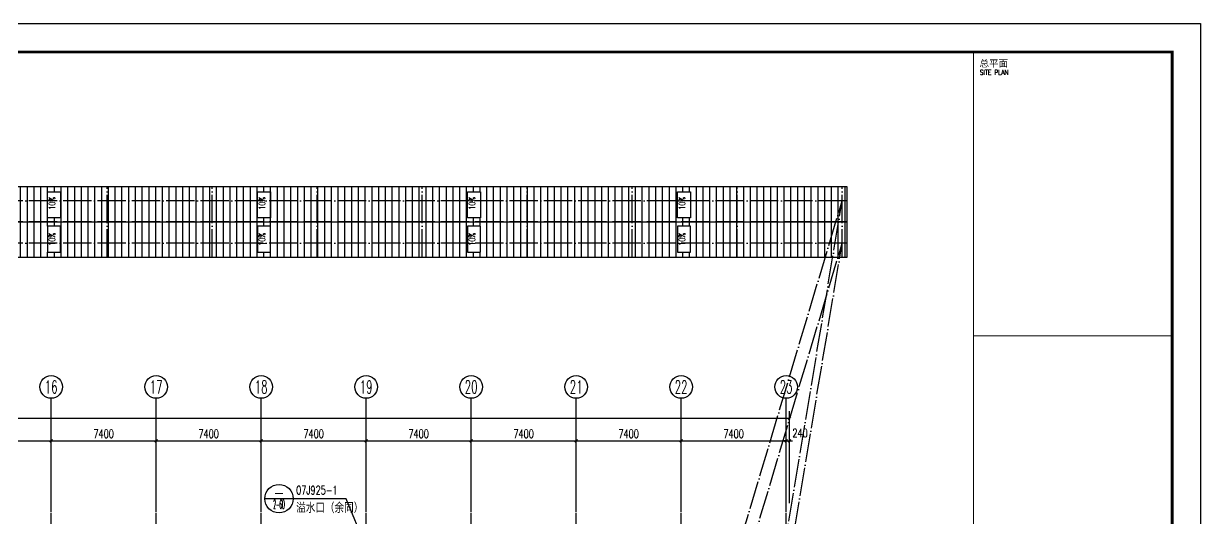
# Model space of a CAD drawing. Extents: x 12811826 to 27008858, y -1172757 to 50528.
# Drawn here: x 13455439 to 13538385, y -482709 to -447843 of the extents above; entities that cross this region are included whole.
import ezdxf
from ezdxf.enums import TextEntityAlignment as Align

# ---------------------------------------------------------------- set-up
doc = ezdxf.new("R2010")
doc.units = 0
doc.header["$LTSCALE"] = 1000
doc.header["$MEASUREMENT"] = 0
doc.linetypes.add('DOTE', pattern=[2.42, 2, -0.2, 0.02, -0.2])
for name, color, linetype in [('AXIS', 3, 'Continuous'), ('AXIS_TEXT', 7, 'Continuous'), ('DIM_IDEN', 3, 'Continuous'), ('DIM_SYMB', 3, 'Continuous'), ('DOTE', 8, 'DOTE'), ('PUB_TEXT', 7, 'Continuous'), ('TK', 4, 'Continuous'), ('填充', 251, 'Continuous')]:
    doc.layers.add(name, color=color, linetype=linetype)
doc.styles.add('_TCH_AXIS', font='COMPLEX', dxfattribs={"bigfont": 'GBCBIG'})
doc.styles.add('_TCH_DIM', font='SIMPLEX', dxfattribs={"bigfont": 'GBCBIG'})
doc.styles.add('_TCH_DIM_T3', font='SIMPLEX', dxfattribs={"width": 0.705882, "bigfont": 'GBCBIG'})
doc.styles.add('_TCH_LABEL', font='COMPLEX', dxfattribs={"bigfont": 'GBCBIG'})
doc.styles.add('COMPLEX', font='COMPLEX')
doc.styles.add('ROMANS', font='romans', dxfattribs={"width": 0.65, "height": 231.275})
doc.styles.add('图签宋体', font='', dxfattribs={"height": 300})
doc.styles.get('图签宋体').set_extended_font_data('NSimSun')
doc.dimstyles.new('_TCH_ARCH&&200', dxfattribs={"dimtxt": 595, "dimasz": 200, "dimexe": 500, "dimexo": 600, "dimgap": 200, "dimtad": 1, "dimdec": 0, "dimzin": 0, "dimdsep": 46, "dimtxsty": '_TCH_DIM_T3', "dimblk": 'ARCHTICK', "dimcen": 0.09, "dimclrt": 7, "dimazin": 2, "dimtfac": 1, "dimtdec": 0, "dimtix": 1, "dimtmove": 2, "dimatfit": 3, "dimfxl": 0, "dimtolj": 1, "dimtzin": 0, "dimarcsym": 0})

# ---------------------------------------------------------------- blocks, each defined once
blk = doc.blocks.new('GeYuanFrame_17072557', base_point=(20.09, 4.53))
at = {"layer": 'TK'}
blk.add_lwpolyline([(20.09, 4.53), (20.09, 598.53), (1071.09, 598.53), (1071.09, 4.53)], close=True, dxfattribs=at)
at = {"layer": 'TK', "const_width": 1}
blk.add_lwpolyline([(45.09, 588.53), (1061.09, 588.53), (1061.09, 14.53), (45.09, 14.53)], close=True, dxfattribs=at)
at = {"layer": 'TK'}
for points, const_width in [([(991.09, 588.53), (991.09, 14.53)], 0.4), ([(991.09, 488.5), (1061.09, 488.5)], 0.35)]:
    blk.add_lwpolyline(points, dxfattribs=dict(at, const_width=const_width))
at = {"layer": 'TK', "style": '图签宋体'}
blk.add_text('总平面', height=2.4, dxfattribs=at).set_placement((993.23, 583.28))
at = {"layer": 'TK', "style": 'ROMANS', "width": 0.76}
blk.add_text('SITE PLAN', height=1.697, dxfattribs=at).set_placement((993.35, 580.49))
blk = doc.blocks.new('_AXISO')
blk.add_circle((0, 0), 0.5)
at = {"layer": 'AXIS_TEXT', "style": 'COMPLEX', "width": 1.041667}
blk.add_attdef('A', text='', height=0.56, dxfattribs=at).set_placement((-0.25, -0.28), (0.25, -0.28), align=Align.FIT)
blk = doc.blocks.new('_ArchTick')
at = {"color": 0, "linetype": 'ByBlock', "const_width": 0.4}
blk.add_lwpolyline([(-0.5, -0.5), (0.5, 0.5)], dxfattribs=at)
blk = doc.blocks.new('*D322')
at = {"layer": 'AXIS', "color": 0, "lineweight": -2}
for p, q in [((13346145, -481643), (13346145, -475143)), ((13509425, -481643), (13509425, -475143)), ((13346145, -475643), (13509425, -475643))]:
    blk.add_line(p, q, dxfattribs=at)
at = {"layer": 'Defpoints', "color": 0}
for p in [(13509425, -475643), (13346145, -482243), (13509425, -482243)]:
    blk.add_point(p, dxfattribs=at)
at = {"layer": 'AXIS', "color": 0, "lineweight": -2, "xscale": 200, "yscale": 200, "zscale": 200, "rotation": 180}
blk.add_blockref('_ArchTick', (13346145, -475643), dxfattribs=at)
at = {"layer": 'AXIS', "color": 0, "lineweight": -2, "xscale": 200, "yscale": 200, "zscale": 200}
blk.add_blockref('_ArchTick', (13509425, -475643), dxfattribs=at)
at = {"layer": 'AXIS', "color": 7, "insert": (13427785, -475146), "char_height": 595, "attachment_point": 5, "style": '_TCH_DIM_T3'}
blk.add_mtext('\\A1;163280', dxfattribs=at)
blk = doc.blocks.new('*D338')
at = {"layer": 'AXIS', "color": 0, "lineweight": -2}
for p, q in [((13449985, -481643), (13449985, -476743)), ((13457385, -481643), (13457385, -476743)), ((13449985, -477243), (13457385, -477243))]:
    blk.add_line(p, q, dxfattribs=at)
at = {"layer": 'Defpoints', "color": 0}
for p in [(13457385, -477243), (13449985, -482243), (13457385, -482243)]:
    blk.add_point(p, dxfattribs=at)
at = {"layer": 'AXIS', "color": 0, "lineweight": -2, "xscale": 200, "yscale": 200, "zscale": 200, "rotation": 180}
blk.add_blockref('_ArchTick', (13449985, -477243), dxfattribs=at)
at = {"layer": 'AXIS', "color": 0, "lineweight": -2, "xscale": 200, "yscale": 200, "zscale": 200}
blk.add_blockref('_ArchTick', (13457385, -477243), dxfattribs=at)
at = {"layer": 'AXIS', "color": 7, "insert": (13453685, -476746), "char_height": 595, "attachment_point": 5, "style": '_TCH_DIM_T3'}
blk.add_mtext('\\A1;7400', dxfattribs=at)
blk = doc.blocks.new('*D339')
at = {"layer": 'AXIS', "color": 0, "lineweight": -2}
for p, q in [((13457385, -481643), (13457385, -476743)), ((13464785, -481643), (13464785, -476743)), ((13457385, -477243), (13464785, -477243))]:
    blk.add_line(p, q, dxfattribs=at)
at = {"layer": 'Defpoints', "color": 0}
for p in [(13464785, -477243), (13457385, -482243), (13464785, -482243)]:
    blk.add_point(p, dxfattribs=at)
at = {"layer": 'AXIS', "color": 0, "lineweight": -2, "xscale": 200, "yscale": 200, "zscale": 200, "rotation": 180}
blk.add_blockref('_ArchTick', (13457385, -477243), dxfattribs=at)
at = {"layer": 'AXIS', "color": 0, "lineweight": -2, "xscale": 200, "yscale": 200, "zscale": 200}
blk.add_blockref('_ArchTick', (13464785, -477243), dxfattribs=at)
at = {"layer": 'AXIS', "color": 7, "insert": (13461085, -476746), "char_height": 595, "attachment_point": 5, "style": '_TCH_DIM_T3'}
blk.add_mtext('\\A1;7400', dxfattribs=at)
blk = doc.blocks.new('*D340')
at = {"layer": 'AXIS', "color": 0, "lineweight": -2}
for p, q in [((13464785, -481643), (13464785, -476743)), ((13472185, -481643), (13472185, -476743)), ((13464785, -477243), (13472185, -477243))]:
    blk.add_line(p, q, dxfattribs=at)
at = {"layer": 'Defpoints', "color": 0}
for p in [(13472185, -477243), (13464785, -482243), (13472185, -482243)]:
    blk.add_point(p, dxfattribs=at)
at = {"layer": 'AXIS', "color": 0, "lineweight": -2, "xscale": 200, "yscale": 200, "zscale": 200, "rotation": 180}
blk.add_blockref('_ArchTick', (13464785, -477243), dxfattribs=at)
at = {"layer": 'AXIS', "color": 0, "lineweight": -2, "xscale": 200, "yscale": 200, "zscale": 200}
blk.add_blockref('_ArchTick', (13472185, -477243), dxfattribs=at)
at = {"layer": 'AXIS', "color": 7, "insert": (13468485, -476746), "char_height": 595, "attachment_point": 5, "style": '_TCH_DIM_T3'}
blk.add_mtext('\\A1;7400', dxfattribs=at)
blk = doc.blocks.new('*D341')
at = {"layer": 'AXIS', "color": 0, "lineweight": -2}
for p, q in [((13472185, -481643), (13472185, -476743)), ((13479585, -481643), (13479585, -476743)), ((13472185, -477243), (13479585, -477243))]:
    blk.add_line(p, q, dxfattribs=at)
at = {"layer": 'Defpoints', "color": 0}
for p in [(13479585, -477243), (13472185, -482243), (13479585, -482243)]:
    blk.add_point(p, dxfattribs=at)
at = {"layer": 'AXIS', "color": 0, "lineweight": -2, "xscale": 200, "yscale": 200, "zscale": 200, "rotation": 180}
blk.add_blockref('_ArchTick', (13472185, -477243), dxfattribs=at)
at = {"layer": 'AXIS', "color": 0, "lineweight": -2, "xscale": 200, "yscale": 200, "zscale": 200}
blk.add_blockref('_ArchTick', (13479585, -477243), dxfattribs=at)
at = {"layer": 'AXIS', "color": 7, "insert": (13475885, -476746), "char_height": 595, "attachment_point": 5, "style": '_TCH_DIM_T3'}
blk.add_mtext('\\A1;7400', dxfattribs=at)
blk = doc.blocks.new('*D342')
at = {"layer": 'AXIS', "color": 0, "lineweight": -2}
for p, q in [((13479585, -481643), (13479585, -476743)), ((13486985, -481643), (13486985, -476743)), ((13479585, -477243), (13486985, -477243))]:
    blk.add_line(p, q, dxfattribs=at)
at = {"layer": 'Defpoints', "color": 0}
for p in [(13486985, -477243), (13479585, -482243), (13486985, -482243)]:
    blk.add_point(p, dxfattribs=at)
at = {"layer": 'AXIS', "color": 0, "lineweight": -2, "xscale": 200, "yscale": 200, "zscale": 200, "rotation": 180}
blk.add_blockref('_ArchTick', (13479585, -477243), dxfattribs=at)
at = {"layer": 'AXIS', "color": 0, "lineweight": -2, "xscale": 200, "yscale": 200, "zscale": 200}
blk.add_blockref('_ArchTick', (13486985, -477243), dxfattribs=at)
at = {"layer": 'AXIS', "color": 7, "insert": (13483285, -476746), "char_height": 595, "attachment_point": 5, "style": '_TCH_DIM_T3'}
blk.add_mtext('\\A1;7400', dxfattribs=at)
blk = doc.blocks.new('*D343')
at = {"layer": 'AXIS', "color": 0, "lineweight": -2}
for p, q in [((13486985, -481643), (13486985, -476743)), ((13494385, -481643), (13494385, -476743)), ((13486985, -477243), (13494385, -477243))]:
    blk.add_line(p, q, dxfattribs=at)
at = {"layer": 'Defpoints', "color": 0}
for p in [(13494385, -477243), (13486985, -482243), (13494385, -482243)]:
    blk.add_point(p, dxfattribs=at)
at = {"layer": 'AXIS', "color": 0, "lineweight": -2, "xscale": 200, "yscale": 200, "zscale": 200, "rotation": 180}
blk.add_blockref('_ArchTick', (13486985, -477243), dxfattribs=at)
at = {"layer": 'AXIS', "color": 0, "lineweight": -2, "xscale": 200, "yscale": 200, "zscale": 200}
blk.add_blockref('_ArchTick', (13494385, -477243), dxfattribs=at)
at = {"layer": 'AXIS', "color": 7, "insert": (13490685, -476746), "char_height": 595, "attachment_point": 5, "style": '_TCH_DIM_T3'}
blk.add_mtext('\\A1;7400', dxfattribs=at)
blk = doc.blocks.new('*D344')
at = {"layer": 'AXIS', "color": 0, "lineweight": -2}
for p, q in [((13494385, -481643), (13494385, -476743)), ((13501785, -481643), (13501785, -476743)), ((13494385, -477243), (13501785, -477243))]:
    blk.add_line(p, q, dxfattribs=at)
at = {"layer": 'Defpoints', "color": 0}
for p in [(13501785, -477243), (13494385, -482243), (13501785, -482243)]:
    blk.add_point(p, dxfattribs=at)
at = {"layer": 'AXIS', "color": 0, "lineweight": -2, "xscale": 200, "yscale": 200, "zscale": 200, "rotation": 180}
blk.add_blockref('_ArchTick', (13494385, -477243), dxfattribs=at)
at = {"layer": 'AXIS', "color": 0, "lineweight": -2, "xscale": 200, "yscale": 200, "zscale": 200}
blk.add_blockref('_ArchTick', (13501785, -477243), dxfattribs=at)
at = {"layer": 'AXIS', "color": 7, "insert": (13498085, -476746), "char_height": 595, "attachment_point": 5, "style": '_TCH_DIM_T3'}
blk.add_mtext('\\A1;7400', dxfattribs=at)
blk = doc.blocks.new('*D345')
at = {"layer": 'AXIS', "color": 0, "lineweight": -2}
for p, q in [((13501785, -481643), (13501785, -476743)), ((13509185, -481643), (13509185, -476743)), ((13501785, -477243), (13509185, -477243))]:
    blk.add_line(p, q, dxfattribs=at)
at = {"layer": 'Defpoints', "color": 0}
for p in [(13509185, -477243), (13501785, -482243), (13509185, -482243)]:
    blk.add_point(p, dxfattribs=at)
at = {"layer": 'AXIS', "color": 0, "lineweight": -2, "xscale": 200, "yscale": 200, "zscale": 200, "rotation": 180}
blk.add_blockref('_ArchTick', (13501785, -477243), dxfattribs=at)
at = {"layer": 'AXIS', "color": 0, "lineweight": -2, "xscale": 200, "yscale": 200, "zscale": 200}
blk.add_blockref('_ArchTick', (13509185, -477243), dxfattribs=at)
at = {"layer": 'AXIS', "color": 7, "insert": (13505485, -476746), "char_height": 595, "attachment_point": 5, "style": '_TCH_DIM_T3'}
blk.add_mtext('\\A1;7400', dxfattribs=at)
blk = doc.blocks.new('*D346')
at = {"layer": 'AXIS', "color": 0, "lineweight": -2}
for p, q in [((13509185, -481643), (13509185, -476743)), ((13509425, -481643), (13509425, -476743)), ((13509185, -477243), (13508985, -477243)), ((13509185, -477243), (13509425, -477243)), ((13509425, -477243), (13509625, -477243))]:
    blk.add_line(p, q, dxfattribs=at)
at = {"layer": 'Defpoints', "color": 0}
for p in [(13509425, -477243), (13509185, -482243), (13509425, -482243)]:
    blk.add_point(p, dxfattribs=at)
at = {"layer": 'AXIS', "color": 0, "lineweight": -2, "xscale": 200, "yscale": 200, "zscale": 200}
blk.add_blockref('_ArchTick', (13509185, -477243), dxfattribs=at)
at = {"layer": 'AXIS', "color": 0, "lineweight": -2, "xscale": 200, "yscale": 200, "zscale": 200, "rotation": 180}
blk.add_blockref('_ArchTick', (13509425, -477243), dxfattribs=at)
at = {"layer": 'AXIS', "color": 7, "insert": (13510165, -476693), "char_height": 595, "attachment_point": 5, "style": '_TCH_DIM_T3'}
blk.add_mtext('\\A1;240', dxfattribs=at)

msp = doc.modelspace()

# ---------------------------------------------------------------- hatches: boundary and pattern name
at = {"layer": '填充', "ltscale": 0.5}
h = msp.add_hatch(dxfattribs=at)
h.set_pattern_fill('ANSI31', color=256, scale=300, angle=45, style=0)
h.set_pattern_definition([(90, (428842.86, 37920.97), (-476.25, 9e-14), [])])
h.paths.add_polyline_path([(13513467.3, -459322.1), (13364807.3, -459322.1), (13364807.3, -461822.1), (13513467.3, -461822.1)])
h.paths.add_polyline_path([(13457120.8, -459697.1), (13458053.8, -459697.1), (13458053.8, -461522.1), (13457120.8, -461522.1)], flags=16)
h.paths.add_polyline_path([(13443253.8, -461522.1), (13442320.8, -461522.1), (13442320.8, -459697.1), (13443253.8, -459697.1)], flags=16)
h.paths.add_polyline_path([(13471920.8, -459697.1), (13472853.8, -459697.1), (13472853.8, -461522.1), (13471920.8, -461522.1)], flags=16)
h.paths.add_polyline_path([(13428453.8, -461522.1), (13427520.8, -461522.1), (13427520.8, -459697.1), (13428453.8, -459697.1)], flags=16)
h.paths.add_polyline_path([(13486720.8, -459697.1), (13487653.8, -459697.1), (13487653.8, -461522.1), (13486720.8, -461522.1)], flags=16)
h.paths.add_polyline_path([(13413653.8, -461522.1), (13412720.8, -461522.1), (13412720.8, -459697.1), (13413653.8, -459697.1)], flags=16)
h.paths.add_polyline_path([(13501520.8, -459697.1), (13502453.8, -459697.1), (13502453.8, -461522.1), (13501520.8, -461522.1)], flags=16)
h.paths.add_polyline_path([(13398853.8, -461522.1), (13397920.8, -461522.1), (13397920.8, -459697.1), (13398853.8, -459697.1)], flags=16)
h.paths.add_polyline_path([(13384053.8, -461522.1), (13383120.8, -461522.1), (13383120.8, -459697.1), (13384053.8, -459697.1)], flags=16)
h.paths.add_polyline_path([(13369253.8, -461522.1), (13368320.8, -461522.1), (13368320.8, -459697.1), (13369253.8, -459697.1)], flags=16)
h.paths.add_polyline_path([(13513467.3, -461822.1), (13364807.3, -461822.1), (13364807.3, -464322.1), (13513467.3, -464322.1)])
h.paths.add_polyline_path([(13457120.8, -462122.1), (13458053.8, -462122.1), (13458053.8, -463947.1), (13457120.8, -463947.1)], flags=16)
h.paths.add_polyline_path([(13443253.8, -463947.1), (13442320.8, -463947.1), (13442320.8, -462122.1), (13443253.8, -462122.1)], flags=16)
h.paths.add_polyline_path([(13471920.8, -462122.1), (13472853.8, -462122.1), (13472853.8, -463947.1), (13471920.8, -463947.1)], flags=16)
h.paths.add_polyline_path([(13428453.8, -463947.1), (13427520.8, -463947.1), (13427520.8, -462122.1), (13428453.8, -462122.1)], flags=16)
h.paths.add_polyline_path([(13486720.8, -462122.1), (13487653.8, -462122.1), (13487653.8, -463947.1), (13486720.8, -463947.1)], flags=16)
h.paths.add_polyline_path([(13413653.8, -463947.1), (13412720.8, -463947.1), (13412720.8, -462122.1), (13413653.8, -462122.1)], flags=16)
h.paths.add_polyline_path([(13501520.8, -462122.1), (13502453.8, -462122.1), (13502453.8, -463947.1), (13501520.8, -463947.1)], flags=16)
h.paths.add_polyline_path([(13398853.8, -463947.1), (13397920.8, -463947.1), (13397920.8, -462122.1), (13398853.8, -462122.1)], flags=16)
h.paths.add_polyline_path([(13384053.8, -463947.1), (13383120.8, -463947.1), (13383120.8, -462122.1), (13384053.8, -462122.1)], flags=16)
h.paths.add_polyline_path([(13369253.8, -463947.1), (13368320.8, -463947.1), (13368320.8, -462122.1), (13369253.8, -462122.1)], flags=16)
h.paths.add_polyline_path([(13368985.8, -461072.2), (13368985.8, -460039), (13368316.5, -460039), (13368316.5, -461072.2)], flags=24)
h.paths.add_polyline_path([(13383785.8, -461072.2), (13383785.8, -460039), (13383116.5, -460039), (13383116.5, -461072.2)], flags=24)
h.paths.add_polyline_path([(13398585.8, -461072.2), (13398585.8, -460039), (13397916.5, -460039), (13397916.5, -461072.2)], flags=24)
h.paths.add_polyline_path([(13413385.8, -461072.2), (13413385.8, -460039), (13412716.5, -460039), (13412716.5, -461072.2)], flags=24)
h.paths.add_polyline_path([(13428185.8, -461072.2), (13428185.8, -460039), (13427516.5, -460039), (13427516.5, -461072.2)], flags=24)
h.paths.add_polyline_path([(13442985.8, -461072.2), (13442985.8, -460039), (13442316.5, -460039), (13442316.5, -461072.2)], flags=24)
h.paths.add_polyline_path([(13457785.8, -461072.2), (13457785.8, -460039), (13457116.5, -460039), (13457116.5, -461072.2)], flags=24)
h.paths.add_polyline_path([(13472585.8, -461072.2), (13472585.8, -460039), (13471916.5, -460039), (13471916.5, -461072.2)], flags=24)
h.paths.add_polyline_path([(13487385.8, -461072.2), (13487385.8, -460039), (13486716.5, -460039), (13486716.5, -461072.2)], flags=24)
h.paths.add_polyline_path([(13502185.8, -461072.2), (13502185.8, -460039), (13501516.5, -460039), (13501516.5, -461072.2)], flags=24)
h.paths.add_polyline_path([(13368985.8, -463605.2), (13368985.8, -462572), (13368316.5, -462572), (13368316.5, -463605.2)], flags=24)
h.paths.add_polyline_path([(13383785.8, -463605.2), (13383785.8, -462572), (13383116.5, -462572), (13383116.5, -463605.2)], flags=24)
h.paths.add_polyline_path([(13398585.8, -463605.2), (13398585.8, -462572), (13397916.5, -462572), (13397916.5, -463605.2)], flags=24)
h.paths.add_polyline_path([(13413385.8, -463605.2), (13413385.8, -462572), (13412716.5, -462572), (13412716.5, -463605.2)], flags=24)
h.paths.add_polyline_path([(13428185.8, -463605.2), (13428185.8, -462572), (13427516.5, -462572), (13427516.5, -463605.2)], flags=24)
h.paths.add_polyline_path([(13442985.8, -463605.2), (13442985.8, -462572), (13442316.5, -462572), (13442316.5, -463605.2)], flags=24)
h.paths.add_polyline_path([(13457785.8, -463605.2), (13457785.8, -462572), (13457116.5, -462572), (13457116.5, -463605.2)], flags=24)
h.paths.add_polyline_path([(13472585.8, -463605.2), (13472585.8, -462572), (13471916.5, -462572), (13471916.5, -463605.2)], flags=24)
h.paths.add_polyline_path([(13487385.8, -463605.2), (13487385.8, -462572), (13486716.5, -462572), (13486716.5, -463605.2)], flags=24)
h.paths.add_polyline_path([(13502185.8, -463605.2), (13502185.8, -462572), (13501516.5, -462572), (13501516.5, -463605.2)], flags=24)

# ---------------------------------------------------------------- linework, layer by layer
msp.add_lwpolyline([(13364807.3, -459322.1), (13513467.3, -459322.1), (13513467.3, -464322.1), (13364807.3, -464322.1)], close=True)
at = {"ltscale": 0.5}
for points in [[(13458053.8, -461522.1), (13457120.8, -461522.1), (13457120.8, -459697.1), (13458053.8, -459697.1)], [(13472853.8, -461522.1), (13471920.8, -461522.1), (13471920.8, -459697.1), (13472853.8, -459697.1)], [(13487653.8, -461522.1), (13486720.8, -461522.1), (13486720.8, -459697.1), (13487653.8, -459697.1)], [(13502453.8, -461522.1), (13501520.8, -461522.1), (13501520.8, -459697.1), (13502453.8, -459697.1)], [(13458053.8, -462122.1), (13457120.8, -462122.1), (13457120.8, -463947.1), (13458053.8, -463947.1)], [(13472853.8, -462122.1), (13471920.8, -462122.1), (13471920.8, -463947.1), (13472853.8, -463947.1)], [(13487653.8, -462122.1), (13486720.8, -462122.1), (13486720.8, -463947.1), (13487653.8, -463947.1)], [(13502453.8, -462122.1), (13501520.8, -462122.1), (13501520.8, -463947.1), (13502453.8, -463947.1)]]:
    msp.add_lwpolyline(points, close=True, dxfattribs=at)
at = {"ltscale": 0.5, "const_width": 100}
msp.add_lwpolyline([(13364807.3, -461822.1), (13513467.3, -461822.1)], dxfattribs=at)
at = {"layer": 'AXIS'}
for p, q in [((13457384.8, -482243.1), (13457384.8, -474243.1)), ((13464784.8, -482243.1), (13464784.8, -474243.1)), ((13472184.8, -482243.1), (13472184.8, -474243.1)), ((13479584.8, -482243.1), (13479584.8, -474243.1)), ((13486984.8, -482243.1), (13486984.8, -474243.1)), ((13494384.8, -482243.1), (13494384.8, -474243.1)), ((13501784.8, -482243.1), (13501784.8, -474243.1)), ((13509184.8, -482243.1), (13509184.8, -474243.1))]:
    msp.add_line(p, q, dxfattribs=at)
at = {"layer": 'DIM_IDEN', "color": 0}
for p, q in [((13474445.3, -481315.7), (13472445.3, -481315.7)), ((13478175.1, -481315.7), (13474445.3, -481315.7)), ((13479534.8, -484593.1), (13478175.1, -481315.7))]:
    msp.add_line(p, q, dxfattribs=at)
msp.add_circle((13473445.3, -481315.7), 1000, dxfattribs=at)
at = {"layer": 'DIM_SYMB'}
for points in [[(13457831.8, -461305.6, 0, 0, 0), (13457831.8, -460255.6, 120, 0, 0), (13457831.8, -459805.6, 0, 0, 0)], [(13472631.8, -461305.6, 0, 0, 0), (13472631.8, -460255.6, 120, 0, 0), (13472631.8, -459805.6, 0, 0, 0)], [(13487431.8, -461305.6, 0, 0, 0), (13487431.8, -460255.6, 120, 0, 0), (13487431.8, -459805.6, 0, 0, 0)], [(13502231.8, -461305.6, 0, 0, 0), (13502231.8, -460255.6, 120, 0, 0), (13502231.8, -459805.6, 0, 0, 0)], [(13457831.8, -462338.6, 0, 0, 0), (13457831.8, -463388.6, 120, 0, 0), (13457831.8, -463838.6, 0, 0, 0)], [(13472631.8, -462338.6, 0, 0, 0), (13472631.8, -463388.6, 120, 0, 0), (13472631.8, -463838.6, 0, 0, 0)], [(13487431.8, -462338.6, 0, 0, 0), (13487431.8, -463388.6, 120, 0, 0), (13487431.8, -463838.6, 0, 0, 0)], [(13502231.8, -462338.6, 0, 0, 0), (13502231.8, -463388.6, 120, 0, 0), (13502231.8, -463838.6, 0, 0, 0)]]:
    msp.add_lwpolyline(points, format="xyseb", dxfattribs=at)
at = {"layer": 'DOTE'}
for p, q in [((13461337.3, -464322.1), (13461337.3, -459322.1)), ((13468737.3, -464322.1), (13468737.3, -459322.1)), ((13476137.3, -464322.1), (13476137.3, -459322.1)), ((13483537.3, -464322.1), (13483537.3, -459322.1)), ((13490937.3, -464322.1), (13490937.3, -459322.1)), ((13498337.3, -464322.1), (13498337.3, -459322.1)), ((13505737.3, -464322.1), (13505737.3, -459322.1)), ((13513137.3, -464322.1), (13513137.3, -459322.1)), ((13513467.3, -460322.1), (13364807.3, -460322.1)), ((13501784.8, -498243.1), (13513137.3, -460322.1)), ((13501784.8, -528243.1), (13513137.3, -460322.1)), ((13513467.3, -461822.1), (13364807.3, -461822.1)), ((13513467.3, -463322.1), (13364807.3, -463322.1)), ((13501784.8, -501243.1), (13513137.3, -463322.1)), ((13501784.8, -531243.1), (13513137.3, -463322.1)), ((13457384.8, -547243.1), (13457384.8, -482243.1)), ((13464784.8, -547243.1), (13464784.8, -482243.1)), ((13472184.8, -547243.1), (13472184.8, -482243.1)), ((13479584.8, -547243.1), (13479584.8, -482243.1)), ((13486984.8, -547243.1), (13486984.8, -482243.1)), ((13494384.8, -547243.1), (13494384.8, -482243.1)), ((13501784.8, -547243.1), (13501784.8, -482243.1)), ((13509184.8, -547243.1), (13509184.8, -482243.1))]:
    msp.add_line(p, q, dxfattribs=at)

# ---------------------------------------------------------------- block references
at = {"color": 8, "xscale": 200, "yscale": 200, "zscale": 200}
msp.add_blockref('GeYuanFrame_17072557', (13328184.8, -566643.1), dxfattribs=at)
at = {"layer": 'AXIS'}
ref = msp.add_blockref('_AXISO', (13457384.8, -473443.1), dxfattribs=dict(at, xscale=1600, yscale=1600, zscale=1600))
ref.add_attrib('A', '16', dxfattribs={"layer": 'AXIS_TEXT', "ltscale": 0.5, "height": 905.1, "style": '_TCH_AXIS', "width": 0.724138}).set_placement((13456932.3, -473895.6), (13457837.4, -473895.6), align=Align.FIT)
ref = msp.add_blockref('_AXISO', (13464784.8, -473443.1), dxfattribs=dict(at, xscale=1600, yscale=1600, zscale=1600))
ref.add_attrib('A', '17', dxfattribs={"layer": 'AXIS_TEXT', "ltscale": 0.5, "height": 905.1, "style": '_TCH_AXIS', "width": 0.724138}).set_placement((13464332.3, -473895.6), (13465237.4, -473895.6), align=Align.FIT)
ref = msp.add_blockref('_AXISO', (13472184.8, -473443.1), dxfattribs=dict(at, xscale=1600, yscale=1600, zscale=1600))
ref.add_attrib('A', '18', dxfattribs={"layer": 'AXIS_TEXT', "ltscale": 0.5, "height": 905.1, "style": '_TCH_AXIS', "width": 0.724138}).set_placement((13471732.3, -473895.6), (13472637.4, -473895.6), align=Align.FIT)
ref = msp.add_blockref('_AXISO', (13479584.8, -473443.1), dxfattribs=dict(at, xscale=1600, yscale=1600, zscale=1600))
ref.add_attrib('A', '19', dxfattribs={"layer": 'AXIS_TEXT', "ltscale": 0.5, "height": 905.1, "style": '_TCH_AXIS', "width": 0.724138}).set_placement((13479132.3, -473895.6), (13480037.4, -473895.6), align=Align.FIT)
ref = msp.add_blockref('_AXISO', (13486984.8, -473443.1), dxfattribs=dict(at, xscale=1600, yscale=1600, zscale=1600))
ref.add_attrib('A', '20', dxfattribs={"layer": 'AXIS_TEXT', "ltscale": 0.5, "height": 905.1, "style": '_TCH_AXIS', "width": 0.617647}).set_placement((13486532.3, -473895.6), (13487437.4, -473895.6), align=Align.FIT)
ref = msp.add_blockref('_AXISO', (13494384.8, -473443.1), dxfattribs=dict(at, xscale=1600, yscale=1600, zscale=1600))
ref.add_attrib('A', '21', dxfattribs={"layer": 'AXIS_TEXT', "ltscale": 0.5, "height": 905.1, "style": '_TCH_AXIS', "width": 0.724138}).set_placement((13493932.3, -473895.6), (13494837.4, -473895.6), align=Align.FIT)
ref = msp.add_blockref('_AXISO', (13501784.8, -473443.1), dxfattribs=dict(at, xscale=1600, yscale=1600, zscale=1600))
ref.add_attrib('A', '22', dxfattribs={"layer": 'AXIS_TEXT', "ltscale": 0.5, "height": 905.1, "style": '_TCH_AXIS', "width": 0.617647}).set_placement((13501332.3, -473895.6), (13502237.4, -473895.6), align=Align.FIT)
ref = msp.add_blockref('_AXISO', (13509184.8, -473443.1), dxfattribs=dict(at, xscale=1600, yscale=1600, zscale=1600))
ref.add_attrib('A', '23', dxfattribs={"layer": 'AXIS_TEXT', "ltscale": 0.5, "height": 905.1, "style": '_TCH_AXIS', "width": 0.617647}).set_placement((13508732.3, -473895.6), (13509637.4, -473895.6), align=Align.FIT)

# ---------------------------------------------------------------- texts
at = {"layer": 'PUB_TEXT', "style": '_TCH_DIM', "width": 0.705882}
for p in [(13457674.3, -460960.6), (13472474.3, -460960.6), (13487274.3, -460960.6), (13502074.3, -460960.6), (13457674.3, -463493.6), (13472474.3, -463493.6), (13487274.3, -463493.6), (13502074.3, -463493.6)]:
    msp.add_text('10%%%', height=446.25, rotation=90, dxfattribs=at).set_placement(p)
at = {"layer": 'PUB_TEXT', "color": 0, "style": '_TCH_LABEL'}
for s, height, width, p, p2 in [('-', 644, 1.458333, (13473042.8, -481235.2), (13473847.8, -481235.2)), ('2-60', 643.99, 0.328125, (13473042.8, -482040.2), (13473847.8, -482040.2))]:
    msp.add_text(s, height=height, dxfattribs=dict(at, width=width)).set_placement(p, p2, align=Align.FIT)
at = {"layer": 'PUB_TEXT', "color": 0, "style": '_TCH_LABEL', "width": 0.705882}
msp.add_text('07J925-1', height=595, dxfattribs=at).set_placement((13474655.3, -481013.2))
at = {"layer": 'PUB_TEXT', "color": 0, "style": '_TCH_LABEL'}
msp.add_text('溢水口（余同）', height=675.18, dxfattribs=at).set_placement((13474655.3, -482317.2))

# ---------------------------------------------------------------- dimensions: what is measured, and where the dimension line sits
at = {"layer": 'AXIS'}
for p1, p2, distance, text, picture, middle in [((13346144.8, -482243.1), (13509424.8, -482243.1), 6600, '163280', '*D322', (13427784.8, -475145.6)), ((13449984.8, -482243.1), (13457384.8, -482243.1), 5000, '7400', '*D338', (13453684.8, -476745.6)), ((13457384.8, -482243.1), (13464784.8, -482243.1), 5000, '7400', '*D339', (13461084.8, -476745.6)), ((13464784.8, -482243.1), (13472184.8, -482243.1), 5000, '7400', '*D340', (13468484.8, -476745.6)), ((13472184.8, -482243.1), (13479584.8, -482243.1), 5000, '7400', '*D341', (13475884.8, -476745.6)), ((13479584.8, -482243.1), (13486984.8, -482243.1), 5000, '7400', '*D342', (13483284.8, -476745.6)), ((13486984.8, -482243.1), (13494384.8, -482243.1), 5000, '7400', '*D343', (13490684.8, -476745.6)), ((13494384.8, -482243.1), (13501784.8, -482243.1), 5000, '7400', '*D344', (13498084.8, -476745.6)), ((13501784.8, -482243.1), (13509184.8, -482243.1), 5000, '7400', '*D345', (13505484.8, -476745.6))]:
    dim = msp.add_aligned_dim(p1=p1, p2=p2, distance=distance, text=text, dimstyle='_TCH_ARCH&&200', dxfattribs=at)
    dim.commit()
    dim.dimension.update_dxf_attribs({"geometry": picture, "text_midpoint": middle})
dim = msp.add_linear_dim(base=(13509424.8, -477243.1), p1=(13509184.8, -482243.1), p2=(13509424.8, -482243.1), angle=0, text='240', dimstyle='_TCH_ARCH&&200', dxfattribs=at)
dim.commit()
dim.dimension.update_dxf_attribs({"geometry": '*D346', "text_midpoint": (13510164.8, -476693.1), "dimtype": 161})

doc.saveas('drawing.dxf')
